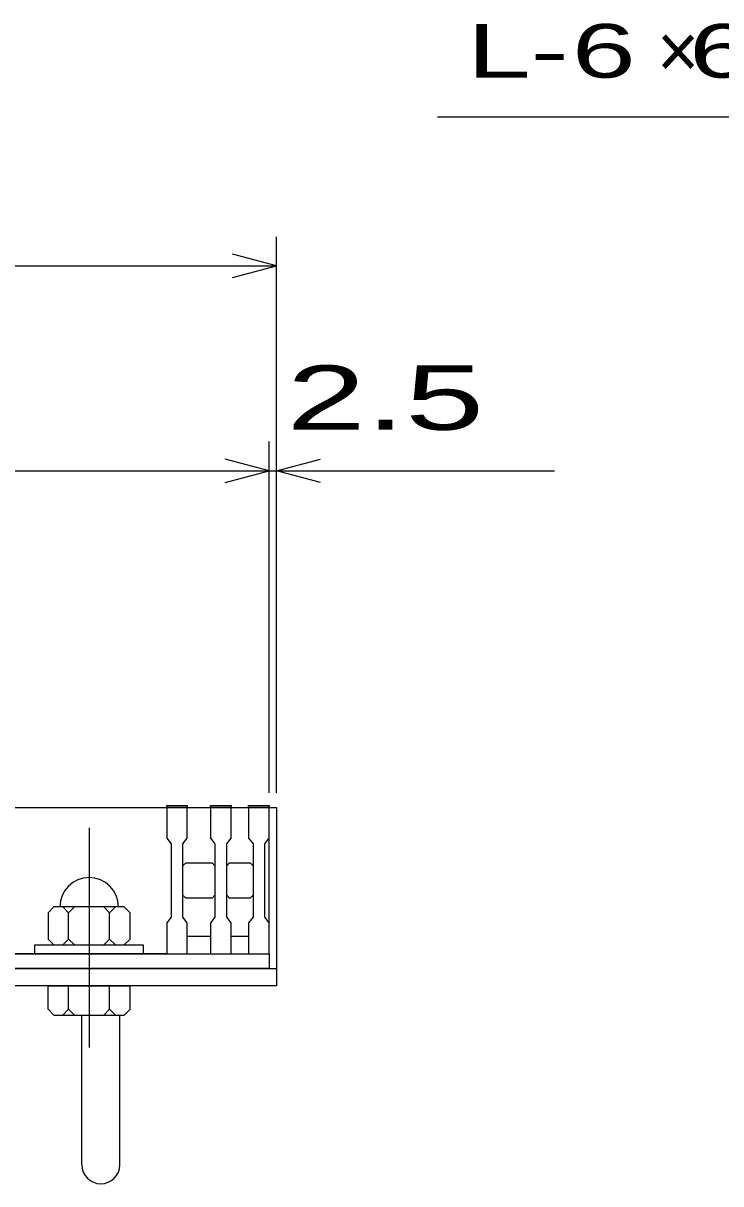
# Model space of a CAD drawing. Units: millimetres, scale not verified. Extents: x -1820 to 1731, y -1282 to 1054.
# Drawn here: x -431.5 to -193.2, y -670.6 to -274.1 of the extents above; entities that cross this region are included whole.
import ezdxf
from ezdxf.enums import TextEntityAlignment as Align

# ---------------------------------------------------------------- set-up
doc = ezdxf.new("R2010")
doc.units = ezdxf.units.MM
doc.header["$LTSCALE"] = 10
doc.linetypes.add('CHAIN', pattern=[18.5, 12, -1.5, 3.5, -1.5])
for name, color, linetype, lineweight in [('16', 3, 'Continuous', 25), ('19', 6, 'Continuous', 25), ('22', 2, 'Continuous', 25)]:
    doc.layers.add(name, color=color, linetype=linetype, lineweight=lineweight)
doc.styles.add('ベクトル', font='')
doc.styles.get('ベクトル').set_extended_font_data('ベクトル')

msp = doc.modelspace()

# ---------------------------------------------------------------- linework, layer by layer
at = {"layer": '16'}
for p, q in [((-847.5, -542), (-347.5, -542)), ((-435.5, -542), (-382.5, -542)), ((-382.5, -542), (-382.5, -541.3)), ((-382.5, -541.3), (-375.5, -541.3)), ((-382.5, -542), (-382.5, -552.5)), ((-375.5, -542), (-382.5, -542)), ((-375.5, -541.3), (-375.5, -542)), ((-375.5, -552.5), (-375.5, -542)), ((-367.5, -542), (-367.5, -541.3)), ((-367.5, -541.3), (-360.5, -541.3)), ((-367.5, -542), (-367.5, -552.5)), ((-360.5, -542), (-367.5, -542)), ((-360.5, -541.3), (-360.5, -542)), ((-360.5, -552.5), (-360.5, -542)), ((-354.5, -542), (-354.5, -541.3)), ((-354.5, -541.3), (-347.5, -541.3)), ((-354.5, -542), (-354.5, -552.5)), ((-347.5, -542), (-354.5, -542)), ((-347.5, -541.3), (-347.5, -542)), ((-347.5, -552.5), (-347.5, -542)), ((-347.5, -586), (-347.5, -542)), ((-382.5, -552.5), (-381, -554.5)), ((-381, -554.5), (-381, -579.5)), ((-377, -554.5), (-375.5, -552.5)), ((-377, -579.5), (-377, -554.5)), ((-367.5, -552.5), (-366, -554.5)), ((-366, -554.5), (-366, -579.5)), ((-362, -554.5), (-360.5, -552.5)), ((-362, -579.5), (-362, -554.5)), ((-354.5, -552.5), (-353, -554.5)), ((-353, -554.5), (-353, -579.5)), ((-349, -554.5), (-347.5, -552.5)), ((-349, -579.5), (-349, -554.5)), ((-377, -562), (-376, -561)), ((-376, -561), (-367, -561)), ((-367, -561), (-366, -562)), ((-362, -562), (-361, -561)), ((-361, -561), (-354, -561)), ((-354, -561), (-353, -562)), ((-376, -573), (-377, -572)), ((-367, -573), (-376, -573)), ((-366, -572), (-367, -573)), ((-361, -573), (-362, -572)), ((-354, -573), (-361, -573)), ((-353, -572), (-354, -573)), ((-421, -576), (-423, -578)), ((-423, -578), (-423, -587)), ((-397, -576), (-421, -576)), ((-416, -578), (-418, -576)), ((-414, -576), (-416, -578)), ((-416, -587), (-416, -578)), ((-402, -578), (-404, -576)), ((-400, -576), (-402, -578)), ((-402, -587), (-402, -578)), ((-395, -578), (-397, -576)), ((-395, -587), (-395, -578)), ((-381, -579.5), (-382.5, -581.5)), ((-382.5, -581.5), (-382.5, -592)), ((-375.5, -581.5), (-377, -579.5)), ((-375.5, -592), (-375.5, -581.5)), ((-366, -579.5), (-367.5, -581.5)), ((-367.5, -581.5), (-367.5, -592)), ((-360.5, -581.5), (-362, -579.5)), ((-360.5, -592), (-360.5, -581.5)), ((-353, -579.5), (-354.5, -581.5)), ((-354.5, -581.5), (-354.5, -592)), ((-347.5, -581.5), (-349, -579.5)), ((-347.5, -592), (-347.5, -581.5)), ((-375.5, -586), (-367.5, -586)), ((-360.5, -586), (-354.5, -586)), ((-427.5, -592), (-427.5, -589)), ((-427.5, -589), (-390.5, -589)), ((-423, -587), (-421, -589)), ((-418, -589), (-416, -587)), ((-416, -587), (-414, -589)), ((-404, -589), (-402, -587)), ((-402, -587), (-400, -589)), ((-397, -589), (-395, -587)), ((-390.5, -589), (-390.5, -592)), ((-847.5, -592), (-347.5, -592)), ((-382.5, -592), (-435.5, -592)), ((-390.5, -592), (-427.5, -592)), ((-382.5, -592), (-375.5, -592)), ((-367.5, -592), (-360.5, -592)), ((-354.5, -592), (-347.5, -592)), ((-347.5, -592), (-347.5, -597)), ((-347.5, -597), (-847.5, -597))]:
    msp.add_line(p, q, dxfattribs=at)
at = {"layer": '16', "linetype": 'CHAIN'}
msp.add_line((-409, -549), (-409, -624), dxfattribs=at)
at = {"layer": '16'}
msp.add_arc((-409, -576), 10, 0, 180, dxfattribs=at)
at = {"layer": '19'}
for p, q in [((-347.5, -542), (-345, -542)), ((-345, -542), (-345, -597)), ((-1355, -597), (-345, -597)), ((-345, -597), (-345, -603)), ((-345, -603), (-1355, -603)), ((-423, -611), (-423, -603)), ((-423, -603), (-395, -603)), ((-416, -611), (-416, -603)), ((-402, -611), (-402, -603)), ((-395, -611), (-395, -603)), ((-423, -611), (-421, -613)), ((-421, -613), (-397, -613)), ((-416, -611), (-418, -613)), ((-414, -613), (-416, -611)), ((-411.5, -664.11), (-411.5, -613)), ((-402, -611), (-404, -613)), ((-400, -613), (-402, -611)), ((-398.5, -664.11), (-398.5, -613)), ((-397, -613), (-395, -611))]:
    msp.add_line(p, q, dxfattribs=at)
msp.add_arc((-405, -664.11), 6.5, 180, 0, dxfattribs=at)
at = {"layer": '22', "color": 4}
for p, q in [((-290, -306), (-90, -306)), ((-345, -537), (-345, -347)), ((-345, -357), (-360, -353)), ((-1355, -357), (-345, -357)), ((-360, -361), (-345, -357)), ((-347.5, -537), (-347.5, -417)), ((-345, -537), (-345, -417)), ((-347.5, -427), (-362.5, -423)), ((-345, -427), (-330, -423)), ((-847.5, -427), (-347.5, -427)), ((-362.5, -431), (-347.5, -427)), ((-347.5, -427), (-345, -427)), ((-330, -431), (-345, -427)), ((-345, -427), (-250, -427))]:
    msp.add_line(p, q, dxfattribs=at)

# ---------------------------------------------------------------- texts
at = {"layer": '22', "style": 'ベクトル'}
for s, height, width, p in [('L-', 18.33, 1.6, (-280, -283.5)), (' 6 ', 18.33, 1.6, (-255, -283.5)), (' 61 ', 18.33, 1.6, (-215, -283.5)), (' 2.5 ', 21.99, 1.65, (-355, -402))]:
    msp.add_text(s, height=height, dxfattribs=dict(at, width=width)).set_placement(p, align=Align.MIDDLE_LEFT)
msp.add_text('×', height=18.33, dxfattribs=at).set_placement((-215, -283.5), align=Align.MIDDLE_LEFT)

doc.saveas('drawing.dxf')
